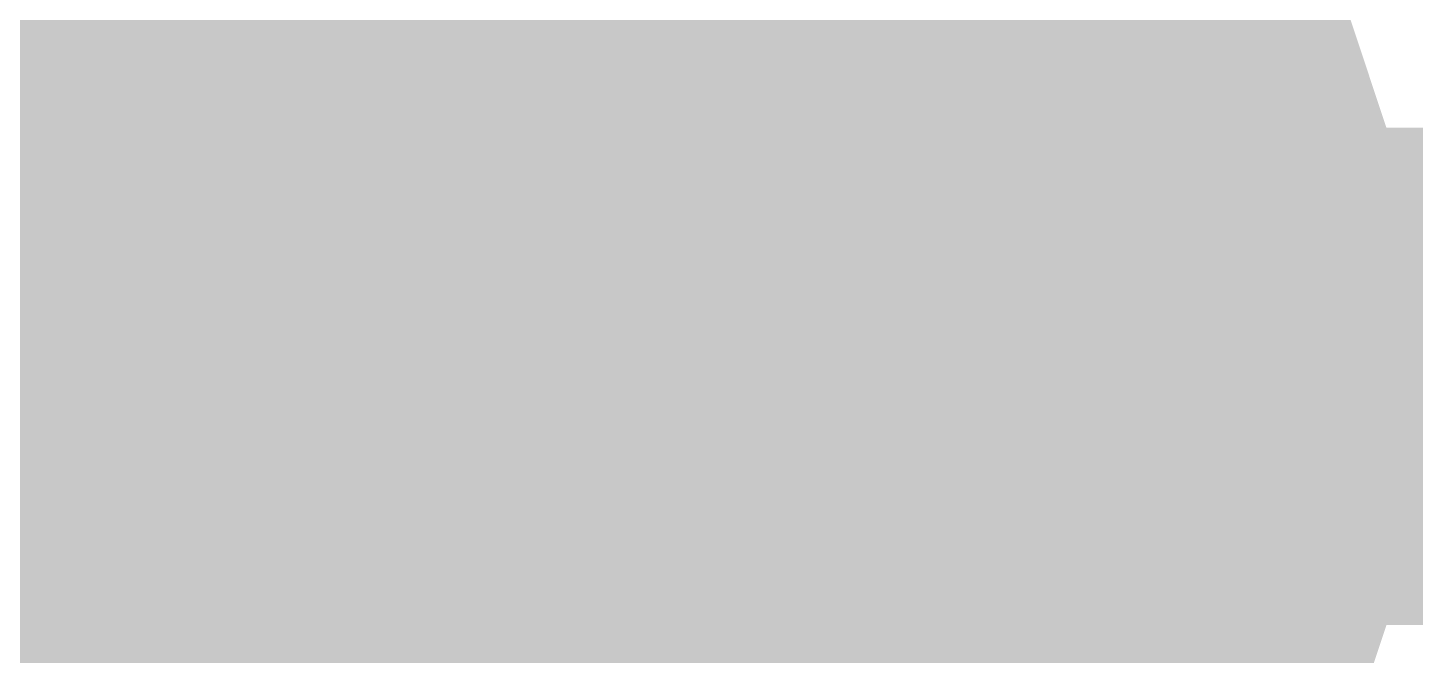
# Model space of a CAD drawing. Header units: inches. Extents: x 0 to 11.5, y 0 to 7.6.
# Drawn here: x 1.84347 to 1.8764, y 5.1433 to 5.15818 of the extents above; entities that cross this region are included whole.
import ezdxf

# ---------------------------------------------------------------- set-up
doc = ezdxf.new("R2010")
doc.units = ezdxf.units.IN
doc.header["$MEASUREMENT"] = 0
doc.layers.add('Sheet', color=255, linetype='Continuous')

msp = doc.modelspace()

# ---------------------------------------------------------------- linework, layer by layer
at = {"layer": 'Sheet'}
for points in [[(1.850293, 5.549826, 0.0118, 0.0118, 0), (1.850293, 5.149913, 0.0118, 0.0118, 0)], [(2.350408, 5.249808, 0.0118, 0.0118, 0), (2.350408, 5.149913, 0.0118, 0.0118, 0), (1.850293, 5.149913, 0.0118, 0.0118, 0), (1.700457, 5.149913, 0.0118, 0.0118, 0)], [(1.863855, 5.164467, 0.0118, 0.0118, 0), (1.864516, 5.163806, 0.0118, 0.0118, 0), (1.865178, 5.163144, 0.0118, 0.0118, 0), (1.865839, 5.162483, 0.0118, 0.0118, 0), (1.866501, 5.161821, 0.0118, 0.0118, 0), (1.867162, 5.160829, 0.0118, 0.0118, 0), (1.867493, 5.160167, 0.0118, 0.0118, 0), (1.868155, 5.159506, 0.0118, 0.0118, 0), (1.868485, 5.158513, 0.0118, 0.0118, 0), (1.868816, 5.157521, 0.0118, 0.0118, 0), (1.869147, 5.156859, 0.0118, 0.0118, 0), (1.869478, 5.155867, 0.0118, 0.0118, 0), (1.869808, 5.154875, 0.0118, 0.0118, 0), (1.870139, 5.153882, 0.0118, 0.0118, 0), (1.870139, 5.15289, 0.0118, 0.0118, 0), (1.87047, 5.151898, 0.0118, 0.0118, 0), (1.87047, 5.150905, 0.0118, 0.0118, 0), (1.87047, 5.149913, 0.0118, 0.0118, 0)], [(1.863855, 5.164467, 0.0118, 0.0118, 0), (1.864516, 5.163806, 0.0118, 0.0118, 0), (1.865178, 5.163144, 0.0118, 0.0118, 0), (1.865839, 5.162483, 0.0118, 0.0118, 0), (1.866501, 5.161821, 0.0118, 0.0118, 0), (1.867162, 5.160829, 0.0118, 0.0118, 0), (1.867493, 5.160167, 0.0118, 0.0118, 0), (1.868155, 5.159506, 0.0118, 0.0118, 0), (1.868485, 5.158513, 0.0118, 0.0118, 0), (1.868816, 5.157521, 0.0118, 0.0118, 0), (1.869147, 5.156859, 0.0118, 0.0118, 0), (1.869478, 5.155867, 0.0118, 0.0118, 0), (1.869808, 5.154875, 0.0118, 0.0118, 0), (1.870139, 5.153882, 0.0118, 0.0118, 0), (1.870139, 5.15289, 0.0118, 0.0118, 0), (1.87047, 5.151898, 0.0118, 0.0118, 0), (1.87047, 5.150905, 0.0118, 0.0118, 0), (1.87047, 5.149913, 0.0118, 0.0118, 0)], [(1.863855, 5.164467, 0.0118, 0.0118, 0), (1.864516, 5.163806, 0.0118, 0.0118, 0), (1.865178, 5.163144, 0.0118, 0.0118, 0), (1.865839, 5.162483, 0.0118, 0.0118, 0), (1.866501, 5.161821, 0.0118, 0.0118, 0), (1.867162, 5.160829, 0.0118, 0.0118, 0), (1.867493, 5.160167, 0.0118, 0.0118, 0), (1.868155, 5.159506, 0.0118, 0.0118, 0), (1.868485, 5.158513, 0.0118, 0.0118, 0), (1.868816, 5.157521, 0.0118, 0.0118, 0), (1.869147, 5.156859, 0.0118, 0.0118, 0), (1.869478, 5.155867, 0.0118, 0.0118, 0), (1.869808, 5.154875, 0.0118, 0.0118, 0), (1.870139, 5.153882, 0.0118, 0.0118, 0), (1.870139, 5.15289, 0.0118, 0.0118, 0), (1.87047, 5.151898, 0.0118, 0.0118, 0), (1.87047, 5.150905, 0.0118, 0.0118, 0), (1.87047, 5.149913, 0.0118, 0.0118, 0)], [(1.863855, 5.164467, 0.0118, 0.0118, 0), (1.864516, 5.163806, 0.0118, 0.0118, 0), (1.865178, 5.163144, 0.0118, 0.0118, 0), (1.865839, 5.162483, 0.0118, 0.0118, 0), (1.866501, 5.161821, 0.0118, 0.0118, 0), (1.867162, 5.160829, 0.0118, 0.0118, 0), (1.867493, 5.160167, 0.0118, 0.0118, 0), (1.868155, 5.159506, 0.0118, 0.0118, 0), (1.868485, 5.158513, 0.0118, 0.0118, 0), (1.868816, 5.157521, 0.0118, 0.0118, 0), (1.869147, 5.156859, 0.0118, 0.0118, 0), (1.869478, 5.155867, 0.0118, 0.0118, 0), (1.869808, 5.154875, 0.0118, 0.0118, 0), (1.870139, 5.153882, 0.0118, 0.0118, 0), (1.870139, 5.15289, 0.0118, 0.0118, 0), (1.87047, 5.151898, 0.0118, 0.0118, 0), (1.87047, 5.150905, 0.0118, 0.0118, 0), (1.87047, 5.149913, 0.0118, 0.0118, 0)], [(1.863855, 5.164467, 0.0118, 0.0118, 0), (1.864516, 5.163806, 0.0118, 0.0118, 0), (1.865178, 5.163144, 0.0118, 0.0118, 0), (1.865839, 5.162483, 0.0118, 0.0118, 0), (1.866501, 5.161821, 0.0118, 0.0118, 0), (1.867162, 5.160829, 0.0118, 0.0118, 0), (1.867493, 5.160167, 0.0118, 0.0118, 0), (1.868155, 5.159506, 0.0118, 0.0118, 0), (1.868485, 5.158513, 0.0118, 0.0118, 0), (1.868816, 5.157521, 0.0118, 0.0118, 0), (1.869147, 5.156859, 0.0118, 0.0118, 0), (1.869478, 5.155867, 0.0118, 0.0118, 0), (1.869808, 5.154875, 0.0118, 0.0118, 0), (1.870139, 5.153882, 0.0118, 0.0118, 0), (1.870139, 5.15289, 0.0118, 0.0118, 0), (1.87047, 5.151898, 0.0118, 0.0118, 0), (1.87047, 5.150905, 0.0118, 0.0118, 0), (1.87047, 5.149913, 0.0118, 0.0118, 0)], [(1.863855, 5.164467, 0.0118, 0.0118, 0), (1.864516, 5.163806, 0.0118, 0.0118, 0), (1.865178, 5.163144, 0.0118, 0.0118, 0), (1.865839, 5.162483, 0.0118, 0.0118, 0), (1.866501, 5.161821, 0.0118, 0.0118, 0), (1.867162, 5.160829, 0.0118, 0.0118, 0), (1.867493, 5.160167, 0.0118, 0.0118, 0), (1.868155, 5.159506, 0.0118, 0.0118, 0), (1.868485, 5.158513, 0.0118, 0.0118, 0), (1.868816, 5.157521, 0.0118, 0.0118, 0), (1.869147, 5.156859, 0.0118, 0.0118, 0), (1.869478, 5.155867, 0.0118, 0.0118, 0), (1.869808, 5.154875, 0.0118, 0.0118, 0), (1.870139, 5.153882, 0.0118, 0.0118, 0), (1.870139, 5.15289, 0.0118, 0.0118, 0), (1.87047, 5.151898, 0.0118, 0.0118, 0), (1.87047, 5.150905, 0.0118, 0.0118, 0), (1.87047, 5.149913, 0.0118, 0.0118, 0)], [(1.867493, 5.160167, 0.0039, 0.0039, 0), (1.868155, 5.159506, 0.0039, 0.0039, 0), (1.868485, 5.158513, 0.0039, 0.0039, 0), (1.868816, 5.157521, 0.0039, 0.0039, 0), (1.869147, 5.156859, 0.0039, 0.0039, 0), (1.869478, 5.155867, 0.0039, 0.0039, 0), (1.869808, 5.154875, 0.0039, 0.0039, 0), (1.870139, 5.153882, 0.0039, 0.0039, 0), (1.870139, 5.15289, 0.0039, 0.0039, 0), (1.87047, 5.151898, 0.0039, 0.0039, 0), (1.87047, 5.150905, 0.0039, 0.0039, 0), (1.87047, 5.149913, 0.0039, 0.0039, 0)], [(1.867493, 5.160167, 0.0039, 0.0039, 0), (1.868155, 5.159506, 0.0039, 0.0039, 0), (1.868485, 5.158513, 0.0039, 0.0039, 0), (1.868816, 5.157521, 0.0039, 0.0039, 0), (1.869147, 5.156859, 0.0039, 0.0039, 0), (1.869478, 5.155867, 0.0039, 0.0039, 0), (1.869808, 5.154875, 0.0039, 0.0039, 0), (1.870139, 5.153882, 0.0039, 0.0039, 0), (1.870139, 5.15289, 0.0039, 0.0039, 0), (1.87047, 5.151898, 0.0039, 0.0039, 0), (1.87047, 5.150905, 0.0039, 0.0039, 0), (1.87047, 5.149913, 0.0039, 0.0039, 0)], [(1.867493, 5.160167, 0.0039, 0.0039, 0), (1.868155, 5.159506, 0.0039, 0.0039, 0), (1.868485, 5.158513, 0.0039, 0.0039, 0), (1.868816, 5.157521, 0.0039, 0.0039, 0), (1.869147, 5.156859, 0.0039, 0.0039, 0), (1.869478, 5.155867, 0.0039, 0.0039, 0), (1.869808, 5.154875, 0.0039, 0.0039, 0), (1.870139, 5.153882, 0.0039, 0.0039, 0), (1.870139, 5.15289, 0.0039, 0.0039, 0), (1.87047, 5.151898, 0.0039, 0.0039, 0), (1.87047, 5.150905, 0.0039, 0.0039, 0), (1.87047, 5.149913, 0.0039, 0.0039, 0)], [(1.867493, 5.160167, 0.0039, 0.0039, 0), (1.868155, 5.159506, 0.0039, 0.0039, 0), (1.868485, 5.158513, 0.0039, 0.0039, 0), (1.868816, 5.157521, 0.0039, 0.0039, 0), (1.869147, 5.156859, 0.0039, 0.0039, 0), (1.869478, 5.155867, 0.0039, 0.0039, 0), (1.869808, 5.154875, 0.0039, 0.0039, 0), (1.870139, 5.153882, 0.0039, 0.0039, 0), (1.870139, 5.15289, 0.0039, 0.0039, 0), (1.87047, 5.151898, 0.0039, 0.0039, 0), (1.87047, 5.150905, 0.0039, 0.0039, 0), (1.87047, 5.149913, 0.0039, 0.0039, 0)], [(1.867493, 5.160167, 0.0039, 0.0039, 0), (1.868155, 5.159506, 0.0039, 0.0039, 0), (1.868485, 5.158513, 0.0039, 0.0039, 0), (1.868816, 5.157521, 0.0039, 0.0039, 0), (1.869147, 5.156859, 0.0039, 0.0039, 0), (1.869478, 5.155867, 0.0039, 0.0039, 0), (1.869808, 5.154875, 0.0039, 0.0039, 0), (1.870139, 5.153882, 0.0039, 0.0039, 0), (1.870139, 5.15289, 0.0039, 0.0039, 0), (1.87047, 5.151898, 0.0039, 0.0039, 0), (1.87047, 5.150905, 0.0039, 0.0039, 0), (1.87047, 5.149913, 0.0039, 0.0039, 0)], [(1.867493, 5.160167, 0.0039, 0.0039, 0), (1.868155, 5.159506, 0.0039, 0.0039, 0), (1.868485, 5.158513, 0.0039, 0.0039, 0), (1.868816, 5.157521, 0.0039, 0.0039, 0), (1.869147, 5.156859, 0.0039, 0.0039, 0), (1.869478, 5.155867, 0.0039, 0.0039, 0), (1.869808, 5.154875, 0.0039, 0.0039, 0), (1.870139, 5.153882, 0.0039, 0.0039, 0), (1.870139, 5.15289, 0.0039, 0.0039, 0), (1.87047, 5.151898, 0.0039, 0.0039, 0), (1.87047, 5.150905, 0.0039, 0.0039, 0), (1.87047, 5.149913, 0.0039, 0.0039, 0)], [(2.200242, 4.999739, 0.0118, 0.0118, 0), (1.850293, 4.999739, 0.0118, 0.0118, 0), (1.850293, 5.149913, 0.0118, 0.0118, 0)], [(1.87047, 5.149913, 0.0118, 0.0118, 0), (1.87047, 5.148921, 0.0118, 0.0118, 0), (1.87047, 5.147928, 0.0118, 0.0118, 0), (1.870139, 5.146936, 0.0118, 0.0118, 0), (1.870139, 5.145944, 0.0118, 0.0118, 0), (1.869808, 5.144951, 0.0118, 0.0118, 0), (1.869478, 5.143959, 0.0118, 0.0118, 0), (1.869147, 5.142967, 0.0118, 0.0118, 0), (1.868816, 5.141974, 0.0118, 0.0118, 0), (1.868485, 5.140982, 0.0118, 0.0118, 0), (1.868155, 5.14032, 0.0118, 0.0118, 0), (1.867493, 5.139328, 0.0118, 0.0118, 0), (1.867162, 5.138666, 0.0118, 0.0118, 0), (1.866501, 5.137674, 0.0118, 0.0118, 0), (1.865839, 5.137013, 0.0118, 0.0118, 0)], [(1.87047, 5.149913, 0.0118, 0.0118, 0), (1.87047, 5.148921, 0.0118, 0.0118, 0), (1.87047, 5.147928, 0.0118, 0.0118, 0), (1.870139, 5.146936, 0.0118, 0.0118, 0), (1.870139, 5.145944, 0.0118, 0.0118, 0), (1.869808, 5.144951, 0.0118, 0.0118, 0), (1.869478, 5.143959, 0.0118, 0.0118, 0), (1.869147, 5.142967, 0.0118, 0.0118, 0), (1.868816, 5.141974, 0.0118, 0.0118, 0), (1.868485, 5.140982, 0.0118, 0.0118, 0), (1.868155, 5.14032, 0.0118, 0.0118, 0), (1.867493, 5.139328, 0.0118, 0.0118, 0), (1.867162, 5.138666, 0.0118, 0.0118, 0), (1.866501, 5.137674, 0.0118, 0.0118, 0), (1.865839, 5.137013, 0.0118, 0.0118, 0)], [(1.87047, 5.149913, 0.0118, 0.0118, 0), (1.87047, 5.148921, 0.0118, 0.0118, 0), (1.87047, 5.147928, 0.0118, 0.0118, 0), (1.870139, 5.146936, 0.0118, 0.0118, 0), (1.870139, 5.145944, 0.0118, 0.0118, 0), (1.869808, 5.144951, 0.0118, 0.0118, 0), (1.869478, 5.143959, 0.0118, 0.0118, 0), (1.869147, 5.142967, 0.0118, 0.0118, 0), (1.868816, 5.141974, 0.0118, 0.0118, 0), (1.868485, 5.140982, 0.0118, 0.0118, 0), (1.868155, 5.14032, 0.0118, 0.0118, 0), (1.867493, 5.139328, 0.0118, 0.0118, 0), (1.867162, 5.138666, 0.0118, 0.0118, 0), (1.866501, 5.137674, 0.0118, 0.0118, 0), (1.865839, 5.137013, 0.0118, 0.0118, 0)], [(1.87047, 5.149913, 0.0118, 0.0118, 0), (1.87047, 5.148921, 0.0118, 0.0118, 0), (1.87047, 5.147928, 0.0118, 0.0118, 0), (1.870139, 5.146936, 0.0118, 0.0118, 0), (1.870139, 5.145944, 0.0118, 0.0118, 0), (1.869808, 5.144951, 0.0118, 0.0118, 0), (1.869478, 5.143959, 0.0118, 0.0118, 0), (1.869147, 5.142967, 0.0118, 0.0118, 0), (1.868816, 5.141974, 0.0118, 0.0118, 0), (1.868485, 5.140982, 0.0118, 0.0118, 0), (1.868155, 5.14032, 0.0118, 0.0118, 0), (1.867493, 5.139328, 0.0118, 0.0118, 0), (1.867162, 5.138666, 0.0118, 0.0118, 0), (1.866501, 5.137674, 0.0118, 0.0118, 0), (1.865839, 5.137013, 0.0118, 0.0118, 0)], [(1.87047, 5.149913, 0.0118, 0.0118, 0), (1.87047, 5.148921, 0.0118, 0.0118, 0), (1.87047, 5.147928, 0.0118, 0.0118, 0), (1.870139, 5.146936, 0.0118, 0.0118, 0), (1.870139, 5.145944, 0.0118, 0.0118, 0), (1.869808, 5.144951, 0.0118, 0.0118, 0), (1.869478, 5.143959, 0.0118, 0.0118, 0), (1.869147, 5.142967, 0.0118, 0.0118, 0), (1.868816, 5.141974, 0.0118, 0.0118, 0), (1.868485, 5.140982, 0.0118, 0.0118, 0), (1.868155, 5.14032, 0.0118, 0.0118, 0), (1.867493, 5.139328, 0.0118, 0.0118, 0), (1.867162, 5.138666, 0.0118, 0.0118, 0), (1.866501, 5.137674, 0.0118, 0.0118, 0), (1.865839, 5.137013, 0.0118, 0.0118, 0)], [(1.87047, 5.149913, 0.0118, 0.0118, 0), (1.87047, 5.148921, 0.0118, 0.0118, 0), (1.87047, 5.147928, 0.0118, 0.0118, 0), (1.870139, 5.146936, 0.0118, 0.0118, 0), (1.870139, 5.145944, 0.0118, 0.0118, 0), (1.869808, 5.144951, 0.0118, 0.0118, 0), (1.869478, 5.143959, 0.0118, 0.0118, 0), (1.869147, 5.142967, 0.0118, 0.0118, 0), (1.868816, 5.141974, 0.0118, 0.0118, 0), (1.868485, 5.140982, 0.0118, 0.0118, 0), (1.868155, 5.14032, 0.0118, 0.0118, 0), (1.867493, 5.139328, 0.0118, 0.0118, 0), (1.867162, 5.138666, 0.0118, 0.0118, 0), (1.866501, 5.137674, 0.0118, 0.0118, 0), (1.865839, 5.137013, 0.0118, 0.0118, 0)], [(1.87047, 5.149913, 0.0118, 0.0118, 0), (1.87047, 5.149913, 0.0118, 0.0118, 0), (1.87047, 5.149913, 0.0118, 0.0118, 0), (1.87047, 5.149913, 0.0118, 0.0118, 0), (1.87047, 5.149913, 0.0118, 0.0118, 0), (1.87047, 5.149913, 0.0118, 0.0118, 0), (1.87047, 5.149913, 0.0118, 0.0118, 0), (1.87047, 5.149913, 0.0118, 0.0118, 0), (1.87047, 5.149913, 0.0118, 0.0118, 0), (1.87047, 5.149913, 0.0118, 0.0118, 0), (1.87047, 5.149913, 0.0118, 0.0118, 0), (1.87047, 5.149913, 0.0118, 0.0118, 0), (1.87047, 5.149913, 0.0118, 0.0118, 0), (1.87047, 5.149913, 0.0118, 0.0118, 0), (1.87047, 5.149913, 0.0118, 0.0118, 0), (1.87047, 5.149913, 0.0118, 0.0118, 0), (1.87047, 5.149913, 0.0118, 0.0118, 0), (1.87047, 5.149913, 0.0118, 0.0118, 0), (1.87047, 5.149913, 0.0118, 0.0118, 0), (1.87047, 5.149913, 0.0118, 0.0118, 0), (1.87047, 5.149913, 0.0118, 0.0118, 0), (1.87047, 5.149913, 0.0118, 0.0118, 0), (1.87047, 5.149913, 0.0118, 0.0118, 0), (1.87047, 5.149913, 0.0118, 0.0118, 0), (1.87047, 5.149913, 0.0118, 0.0118, 0), (1.87047, 5.149913, 0.0118, 0.0118, 0), (1.87047, 5.149913, 0.0118, 0.0118, 0), (1.87047, 5.149913, 0.0118, 0.0118, 0), (1.87047, 5.149913, 0.0118, 0.0118, 0), (1.87047, 5.149913, 0.0118, 0.0118, 0), (1.87047, 5.149913, 0.0118, 0.0118, 0), (1.87047, 5.149913, 0.0118, 0.0118, 0), (1.87047, 5.149913, 0.0118, 0.0118, 0)], [(1.87047, 5.149913, 0.0118, 0.0118, 0), (1.87047, 5.149913, 0.0118, 0.0118, 0)], [(1.87047, 5.149913, 0.0118, 0.0118, 0), (1.87047, 5.149913, 0.0118, 0.0118, 0), (1.87047, 5.149913, 0.0118, 0.0118, 0), (1.87047, 5.149913, 0.0118, 0.0118, 0), (1.87047, 5.149913, 0.0118, 0.0118, 0), (1.87047, 5.149913, 0.0118, 0.0118, 0), (1.87047, 5.149913, 0.0118, 0.0118, 0), (1.87047, 5.149913, 0.0118, 0.0118, 0), (1.87047, 5.149913, 0.0118, 0.0118, 0), (1.87047, 5.149913, 0.0118, 0.0118, 0), (1.87047, 5.149913, 0.0118, 0.0118, 0), (1.87047, 5.149913, 0.0118, 0.0118, 0), (1.87047, 5.149913, 0.0118, 0.0118, 0), (1.87047, 5.149913, 0.0118, 0.0118, 0), (1.87047, 5.149913, 0.0118, 0.0118, 0), (1.87047, 5.149913, 0.0118, 0.0118, 0), (1.87047, 5.149913, 0.0118, 0.0118, 0), (1.87047, 5.149913, 0.0118, 0.0118, 0), (1.87047, 5.149913, 0.0118, 0.0118, 0), (1.87047, 5.149913, 0.0118, 0.0118, 0), (1.87047, 5.149913, 0.0118, 0.0118, 0), (1.87047, 5.149913, 0.0118, 0.0118, 0), (1.87047, 5.149913, 0.0118, 0.0118, 0), (1.87047, 5.149913, 0.0118, 0.0118, 0), (1.87047, 5.149913, 0.0118, 0.0118, 0), (1.87047, 5.149913, 0.0118, 0.0118, 0), (1.87047, 5.149913, 0.0118, 0.0118, 0), (1.87047, 5.149913, 0.0118, 0.0118, 0), (1.87047, 5.149913, 0.0118, 0.0118, 0), (1.87047, 5.149913, 0.0118, 0.0118, 0), (1.87047, 5.149913, 0.0118, 0.0118, 0), (1.87047, 5.149913, 0.0118, 0.0118, 0), (1.87047, 5.149913, 0.0118, 0.0118, 0)], [(1.87047, 5.149913, 0.0118, 0.0118, 0), (1.87047, 5.149913, 0.0118, 0.0118, 0)], [(1.87047, 5.149913, 0.0118, 0.0118, 0), (1.87047, 5.149913, 0.0118, 0.0118, 0), (1.87047, 5.149913, 0.0118, 0.0118, 0), (1.87047, 5.149913, 0.0118, 0.0118, 0), (1.87047, 5.149913, 0.0118, 0.0118, 0), (1.87047, 5.149913, 0.0118, 0.0118, 0), (1.87047, 5.149913, 0.0118, 0.0118, 0), (1.87047, 5.149913, 0.0118, 0.0118, 0), (1.87047, 5.149913, 0.0118, 0.0118, 0), (1.87047, 5.149913, 0.0118, 0.0118, 0), (1.87047, 5.149913, 0.0118, 0.0118, 0), (1.87047, 5.149913, 0.0118, 0.0118, 0), (1.87047, 5.149913, 0.0118, 0.0118, 0), (1.87047, 5.149913, 0.0118, 0.0118, 0), (1.87047, 5.149913, 0.0118, 0.0118, 0), (1.87047, 5.149913, 0.0118, 0.0118, 0), (1.87047, 5.149913, 0.0118, 0.0118, 0), (1.87047, 5.149913, 0.0118, 0.0118, 0), (1.87047, 5.149913, 0.0118, 0.0118, 0), (1.87047, 5.149913, 0.0118, 0.0118, 0), (1.87047, 5.149913, 0.0118, 0.0118, 0), (1.87047, 5.149913, 0.0118, 0.0118, 0), (1.87047, 5.149913, 0.0118, 0.0118, 0), (1.87047, 5.149913, 0.0118, 0.0118, 0), (1.87047, 5.149913, 0.0118, 0.0118, 0), (1.87047, 5.149913, 0.0118, 0.0118, 0), (1.87047, 5.149913, 0.0118, 0.0118, 0), (1.87047, 5.149913, 0.0118, 0.0118, 0), (1.87047, 5.149913, 0.0118, 0.0118, 0), (1.87047, 5.149913, 0.0118, 0.0118, 0), (1.87047, 5.149913, 0.0118, 0.0118, 0), (1.87047, 5.149913, 0.0118, 0.0118, 0), (1.87047, 5.149913, 0.0118, 0.0118, 0)], [(1.87047, 5.149913, 0.0118, 0.0118, 0), (1.87047, 5.149913, 0.0118, 0.0118, 0)], [(1.87047, 5.149913, 0.0118, 0.0118, 0), (1.87047, 5.149913, 0.0118, 0.0118, 0), (1.87047, 5.149913, 0.0118, 0.0118, 0), (1.87047, 5.149913, 0.0118, 0.0118, 0), (1.87047, 5.149913, 0.0118, 0.0118, 0), (1.87047, 5.149913, 0.0118, 0.0118, 0), (1.87047, 5.149913, 0.0118, 0.0118, 0), (1.87047, 5.149913, 0.0118, 0.0118, 0), (1.87047, 5.149913, 0.0118, 0.0118, 0), (1.87047, 5.149913, 0.0118, 0.0118, 0), (1.87047, 5.149913, 0.0118, 0.0118, 0), (1.87047, 5.149913, 0.0118, 0.0118, 0), (1.87047, 5.149913, 0.0118, 0.0118, 0), (1.87047, 5.149913, 0.0118, 0.0118, 0), (1.87047, 5.149913, 0.0118, 0.0118, 0), (1.87047, 5.149913, 0.0118, 0.0118, 0), (1.87047, 5.149913, 0.0118, 0.0118, 0), (1.87047, 5.149913, 0.0118, 0.0118, 0), (1.87047, 5.149913, 0.0118, 0.0118, 0), (1.87047, 5.149913, 0.0118, 0.0118, 0), (1.87047, 5.149913, 0.0118, 0.0118, 0), (1.87047, 5.149913, 0.0118, 0.0118, 0), (1.87047, 5.149913, 0.0118, 0.0118, 0), (1.87047, 5.149913, 0.0118, 0.0118, 0), (1.87047, 5.149913, 0.0118, 0.0118, 0), (1.87047, 5.149913, 0.0118, 0.0118, 0), (1.87047, 5.149913, 0.0118, 0.0118, 0), (1.87047, 5.149913, 0.0118, 0.0118, 0), (1.87047, 5.149913, 0.0118, 0.0118, 0), (1.87047, 5.149913, 0.0118, 0.0118, 0), (1.87047, 5.149913, 0.0118, 0.0118, 0), (1.87047, 5.149913, 0.0118, 0.0118, 0), (1.87047, 5.149913, 0.0118, 0.0118, 0)], [(1.87047, 5.149913, 0.0118, 0.0118, 0), (1.87047, 5.149913, 0.0118, 0.0118, 0)], [(1.87047, 5.149913, 0.0118, 0.0118, 0), (1.87047, 5.149913, 0.0118, 0.0118, 0), (1.87047, 5.149913, 0.0118, 0.0118, 0), (1.87047, 5.149913, 0.0118, 0.0118, 0), (1.87047, 5.149913, 0.0118, 0.0118, 0), (1.87047, 5.149913, 0.0118, 0.0118, 0), (1.87047, 5.149913, 0.0118, 0.0118, 0), (1.87047, 5.149913, 0.0118, 0.0118, 0), (1.87047, 5.149913, 0.0118, 0.0118, 0), (1.87047, 5.149913, 0.0118, 0.0118, 0), (1.87047, 5.149913, 0.0118, 0.0118, 0), (1.87047, 5.149913, 0.0118, 0.0118, 0), (1.87047, 5.149913, 0.0118, 0.0118, 0), (1.87047, 5.149913, 0.0118, 0.0118, 0), (1.87047, 5.149913, 0.0118, 0.0118, 0), (1.87047, 5.149913, 0.0118, 0.0118, 0), (1.87047, 5.149913, 0.0118, 0.0118, 0), (1.87047, 5.149913, 0.0118, 0.0118, 0), (1.87047, 5.149913, 0.0118, 0.0118, 0), (1.87047, 5.149913, 0.0118, 0.0118, 0), (1.87047, 5.149913, 0.0118, 0.0118, 0), (1.87047, 5.149913, 0.0118, 0.0118, 0), (1.87047, 5.149913, 0.0118, 0.0118, 0), (1.87047, 5.149913, 0.0118, 0.0118, 0), (1.87047, 5.149913, 0.0118, 0.0118, 0), (1.87047, 5.149913, 0.0118, 0.0118, 0), (1.87047, 5.149913, 0.0118, 0.0118, 0), (1.87047, 5.149913, 0.0118, 0.0118, 0), (1.87047, 5.149913, 0.0118, 0.0118, 0), (1.87047, 5.149913, 0.0118, 0.0118, 0), (1.87047, 5.149913, 0.0118, 0.0118, 0), (1.87047, 5.149913, 0.0118, 0.0118, 0), (1.87047, 5.149913, 0.0118, 0.0118, 0)], [(1.87047, 5.149913, 0.0118, 0.0118, 0), (1.87047, 5.149913, 0.0118, 0.0118, 0)], [(1.87047, 5.149913, 0.0118, 0.0118, 0), (1.87047, 5.149913, 0.0118, 0.0118, 0), (1.87047, 5.149913, 0.0118, 0.0118, 0), (1.87047, 5.149913, 0.0118, 0.0118, 0), (1.87047, 5.149913, 0.0118, 0.0118, 0), (1.87047, 5.149913, 0.0118, 0.0118, 0), (1.87047, 5.149913, 0.0118, 0.0118, 0), (1.87047, 5.149913, 0.0118, 0.0118, 0), (1.87047, 5.149913, 0.0118, 0.0118, 0), (1.87047, 5.149913, 0.0118, 0.0118, 0), (1.87047, 5.149913, 0.0118, 0.0118, 0), (1.87047, 5.149913, 0.0118, 0.0118, 0), (1.87047, 5.149913, 0.0118, 0.0118, 0), (1.87047, 5.149913, 0.0118, 0.0118, 0), (1.87047, 5.149913, 0.0118, 0.0118, 0), (1.87047, 5.149913, 0.0118, 0.0118, 0), (1.87047, 5.149913, 0.0118, 0.0118, 0), (1.87047, 5.149913, 0.0118, 0.0118, 0), (1.87047, 5.149913, 0.0118, 0.0118, 0), (1.87047, 5.149913, 0.0118, 0.0118, 0), (1.87047, 5.149913, 0.0118, 0.0118, 0), (1.87047, 5.149913, 0.0118, 0.0118, 0), (1.87047, 5.149913, 0.0118, 0.0118, 0), (1.87047, 5.149913, 0.0118, 0.0118, 0), (1.87047, 5.149913, 0.0118, 0.0118, 0), (1.87047, 5.149913, 0.0118, 0.0118, 0), (1.87047, 5.149913, 0.0118, 0.0118, 0), (1.87047, 5.149913, 0.0118, 0.0118, 0), (1.87047, 5.149913, 0.0118, 0.0118, 0), (1.87047, 5.149913, 0.0118, 0.0118, 0), (1.87047, 5.149913, 0.0118, 0.0118, 0), (1.87047, 5.149913, 0.0118, 0.0118, 0), (1.87047, 5.149913, 0.0118, 0.0118, 0)], [(1.87047, 5.149913, 0.0118, 0.0118, 0), (1.87047, 5.149913, 0.0118, 0.0118, 0)], [(1.87047, 5.149913, 0.0039, 0.0039, 0), (1.87047, 5.148921, 0.0039, 0.0039, 0), (1.87047, 5.147928, 0.0039, 0.0039, 0), (1.870139, 5.146936, 0.0039, 0.0039, 0), (1.870139, 5.145944, 0.0039, 0.0039, 0), (1.869808, 5.144951, 0.0039, 0.0039, 0), (1.869478, 5.143959, 0.0039, 0.0039, 0), (1.869147, 5.142967, 0.0039, 0.0039, 0), (1.868816, 5.141974, 0.0039, 0.0039, 0), (1.868485, 5.140982, 0.0039, 0.0039, 0)], [(1.87047, 5.149913, 0.0039, 0.0039, 0), (1.87047, 5.148921, 0.0039, 0.0039, 0), (1.87047, 5.147928, 0.0039, 0.0039, 0), (1.870139, 5.146936, 0.0039, 0.0039, 0), (1.870139, 5.145944, 0.0039, 0.0039, 0), (1.869808, 5.144951, 0.0039, 0.0039, 0), (1.869478, 5.143959, 0.0039, 0.0039, 0), (1.869147, 5.142967, 0.0039, 0.0039, 0), (1.868816, 5.141974, 0.0039, 0.0039, 0), (1.868485, 5.140982, 0.0039, 0.0039, 0)], [(1.87047, 5.149913, 0.0039, 0.0039, 0), (1.87047, 5.148921, 0.0039, 0.0039, 0), (1.87047, 5.147928, 0.0039, 0.0039, 0), (1.870139, 5.146936, 0.0039, 0.0039, 0), (1.870139, 5.145944, 0.0039, 0.0039, 0), (1.869808, 5.144951, 0.0039, 0.0039, 0), (1.869478, 5.143959, 0.0039, 0.0039, 0), (1.869147, 5.142967, 0.0039, 0.0039, 0), (1.868816, 5.141974, 0.0039, 0.0039, 0), (1.868485, 5.140982, 0.0039, 0.0039, 0)], [(1.87047, 5.149913, 0.0039, 0.0039, 0), (1.87047, 5.148921, 0.0039, 0.0039, 0), (1.87047, 5.147928, 0.0039, 0.0039, 0), (1.870139, 5.146936, 0.0039, 0.0039, 0), (1.870139, 5.145944, 0.0039, 0.0039, 0), (1.869808, 5.144951, 0.0039, 0.0039, 0), (1.869478, 5.143959, 0.0039, 0.0039, 0), (1.869147, 5.142967, 0.0039, 0.0039, 0), (1.868816, 5.141974, 0.0039, 0.0039, 0), (1.868485, 5.140982, 0.0039, 0.0039, 0)], [(1.87047, 5.149913, 0.0039, 0.0039, 0), (1.87047, 5.148921, 0.0039, 0.0039, 0), (1.87047, 5.147928, 0.0039, 0.0039, 0), (1.870139, 5.146936, 0.0039, 0.0039, 0), (1.870139, 5.145944, 0.0039, 0.0039, 0), (1.869808, 5.144951, 0.0039, 0.0039, 0), (1.869478, 5.143959, 0.0039, 0.0039, 0), (1.869147, 5.142967, 0.0039, 0.0039, 0), (1.868816, 5.141974, 0.0039, 0.0039, 0), (1.868485, 5.140982, 0.0039, 0.0039, 0)], [(1.87047, 5.149913, 0.0039, 0.0039, 0), (1.87047, 5.148921, 0.0039, 0.0039, 0), (1.87047, 5.147928, 0.0039, 0.0039, 0), (1.870139, 5.146936, 0.0039, 0.0039, 0), (1.870139, 5.145944, 0.0039, 0.0039, 0), (1.869808, 5.144951, 0.0039, 0.0039, 0), (1.869478, 5.143959, 0.0039, 0.0039, 0), (1.869147, 5.142967, 0.0039, 0.0039, 0), (1.868816, 5.141974, 0.0039, 0.0039, 0), (1.868485, 5.140982, 0.0039, 0.0039, 0)], [(1.87047, 5.149913, 0.0039, 0.0039, 0), (1.87047, 5.149913, 0.0039, 0.0039, 0), (1.87047, 5.149913, 0.0039, 0.0039, 0), (1.87047, 5.149913, 0.0039, 0.0039, 0), (1.87047, 5.149913, 0.0039, 0.0039, 0), (1.87047, 5.149913, 0.0039, 0.0039, 0), (1.87047, 5.149913, 0.0039, 0.0039, 0), (1.87047, 5.149913, 0.0039, 0.0039, 0), (1.87047, 5.149913, 0.0039, 0.0039, 0), (1.87047, 5.149913, 0.0039, 0.0039, 0), (1.87047, 5.149913, 0.0039, 0.0039, 0), (1.87047, 5.149913, 0.0039, 0.0039, 0), (1.87047, 5.149913, 0.0039, 0.0039, 0), (1.87047, 5.149913, 0.0039, 0.0039, 0), (1.87047, 5.149913, 0.0039, 0.0039, 0), (1.87047, 5.149913, 0.0039, 0.0039, 0), (1.87047, 5.149913, 0.0039, 0.0039, 0), (1.87047, 5.149913, 0.0039, 0.0039, 0), (1.87047, 5.149913, 0.0039, 0.0039, 0), (1.87047, 5.149913, 0.0039, 0.0039, 0), (1.87047, 5.149913, 0.0039, 0.0039, 0), (1.87047, 5.149913, 0.0039, 0.0039, 0), (1.87047, 5.149913, 0.0039, 0.0039, 0), (1.87047, 5.149913, 0.0039, 0.0039, 0), (1.87047, 5.149913, 0.0039, 0.0039, 0), (1.87047, 5.149913, 0.0039, 0.0039, 0), (1.87047, 5.149913, 0.0039, 0.0039, 0), (1.87047, 5.149913, 0.0039, 0.0039, 0), (1.87047, 5.149913, 0.0039, 0.0039, 0), (1.87047, 5.149913, 0.0039, 0.0039, 0), (1.87047, 5.149913, 0.0039, 0.0039, 0), (1.87047, 5.149913, 0.0039, 0.0039, 0), (1.87047, 5.149913, 0.0039, 0.0039, 0)], [(1.87047, 5.149913, 0.0039, 0.0039, 0), (1.87047, 5.149913, 0.0039, 0.0039, 0)], [(1.87047, 5.149913, 0.0039, 0.0039, 0), (1.87047, 5.149913, 0.0039, 0.0039, 0), (1.87047, 5.149913, 0.0039, 0.0039, 0), (1.87047, 5.149913, 0.0039, 0.0039, 0), (1.87047, 5.149913, 0.0039, 0.0039, 0), (1.87047, 5.149913, 0.0039, 0.0039, 0), (1.87047, 5.149913, 0.0039, 0.0039, 0), (1.87047, 5.149913, 0.0039, 0.0039, 0), (1.87047, 5.149913, 0.0039, 0.0039, 0), (1.87047, 5.149913, 0.0039, 0.0039, 0), (1.87047, 5.149913, 0.0039, 0.0039, 0), (1.87047, 5.149913, 0.0039, 0.0039, 0), (1.87047, 5.149913, 0.0039, 0.0039, 0), (1.87047, 5.149913, 0.0039, 0.0039, 0), (1.87047, 5.149913, 0.0039, 0.0039, 0), (1.87047, 5.149913, 0.0039, 0.0039, 0), (1.87047, 5.149913, 0.0039, 0.0039, 0), (1.87047, 5.149913, 0.0039, 0.0039, 0), (1.87047, 5.149913, 0.0039, 0.0039, 0), (1.87047, 5.149913, 0.0039, 0.0039, 0), (1.87047, 5.149913, 0.0039, 0.0039, 0), (1.87047, 5.149913, 0.0039, 0.0039, 0), (1.87047, 5.149913, 0.0039, 0.0039, 0), (1.87047, 5.149913, 0.0039, 0.0039, 0), (1.87047, 5.149913, 0.0039, 0.0039, 0), (1.87047, 5.149913, 0.0039, 0.0039, 0), (1.87047, 5.149913, 0.0039, 0.0039, 0), (1.87047, 5.149913, 0.0039, 0.0039, 0), (1.87047, 5.149913, 0.0039, 0.0039, 0), (1.87047, 5.149913, 0.0039, 0.0039, 0), (1.87047, 5.149913, 0.0039, 0.0039, 0), (1.87047, 5.149913, 0.0039, 0.0039, 0), (1.87047, 5.149913, 0.0039, 0.0039, 0)], [(1.87047, 5.149913, 0.0039, 0.0039, 0), (1.87047, 5.149913, 0.0039, 0.0039, 0)], [(1.87047, 5.149913, 0.0039, 0.0039, 0), (1.87047, 5.149913, 0.0039, 0.0039, 0), (1.87047, 5.149913, 0.0039, 0.0039, 0), (1.87047, 5.149913, 0.0039, 0.0039, 0), (1.87047, 5.149913, 0.0039, 0.0039, 0), (1.87047, 5.149913, 0.0039, 0.0039, 0), (1.87047, 5.149913, 0.0039, 0.0039, 0), (1.87047, 5.149913, 0.0039, 0.0039, 0), (1.87047, 5.149913, 0.0039, 0.0039, 0), (1.87047, 5.149913, 0.0039, 0.0039, 0), (1.87047, 5.149913, 0.0039, 0.0039, 0), (1.87047, 5.149913, 0.0039, 0.0039, 0), (1.87047, 5.149913, 0.0039, 0.0039, 0), (1.87047, 5.149913, 0.0039, 0.0039, 0), (1.87047, 5.149913, 0.0039, 0.0039, 0), (1.87047, 5.149913, 0.0039, 0.0039, 0), (1.87047, 5.149913, 0.0039, 0.0039, 0), (1.87047, 5.149913, 0.0039, 0.0039, 0), (1.87047, 5.149913, 0.0039, 0.0039, 0), (1.87047, 5.149913, 0.0039, 0.0039, 0), (1.87047, 5.149913, 0.0039, 0.0039, 0), (1.87047, 5.149913, 0.0039, 0.0039, 0), (1.87047, 5.149913, 0.0039, 0.0039, 0), (1.87047, 5.149913, 0.0039, 0.0039, 0), (1.87047, 5.149913, 0.0039, 0.0039, 0), (1.87047, 5.149913, 0.0039, 0.0039, 0), (1.87047, 5.149913, 0.0039, 0.0039, 0), (1.87047, 5.149913, 0.0039, 0.0039, 0), (1.87047, 5.149913, 0.0039, 0.0039, 0), (1.87047, 5.149913, 0.0039, 0.0039, 0), (1.87047, 5.149913, 0.0039, 0.0039, 0), (1.87047, 5.149913, 0.0039, 0.0039, 0), (1.87047, 5.149913, 0.0039, 0.0039, 0)], [(1.87047, 5.149913, 0.0039, 0.0039, 0), (1.87047, 5.149913, 0.0039, 0.0039, 0)], [(1.87047, 5.149913, 0.0039, 0.0039, 0), (1.87047, 5.149913, 0.0039, 0.0039, 0), (1.87047, 5.149913, 0.0039, 0.0039, 0), (1.87047, 5.149913, 0.0039, 0.0039, 0), (1.87047, 5.149913, 0.0039, 0.0039, 0), (1.87047, 5.149913, 0.0039, 0.0039, 0), (1.87047, 5.149913, 0.0039, 0.0039, 0), (1.87047, 5.149913, 0.0039, 0.0039, 0), (1.87047, 5.149913, 0.0039, 0.0039, 0), (1.87047, 5.149913, 0.0039, 0.0039, 0), (1.87047, 5.149913, 0.0039, 0.0039, 0), (1.87047, 5.149913, 0.0039, 0.0039, 0), (1.87047, 5.149913, 0.0039, 0.0039, 0), (1.87047, 5.149913, 0.0039, 0.0039, 0), (1.87047, 5.149913, 0.0039, 0.0039, 0), (1.87047, 5.149913, 0.0039, 0.0039, 0), (1.87047, 5.149913, 0.0039, 0.0039, 0), (1.87047, 5.149913, 0.0039, 0.0039, 0), (1.87047, 5.149913, 0.0039, 0.0039, 0), (1.87047, 5.149913, 0.0039, 0.0039, 0), (1.87047, 5.149913, 0.0039, 0.0039, 0), (1.87047, 5.149913, 0.0039, 0.0039, 0), (1.87047, 5.149913, 0.0039, 0.0039, 0), (1.87047, 5.149913, 0.0039, 0.0039, 0), (1.87047, 5.149913, 0.0039, 0.0039, 0), (1.87047, 5.149913, 0.0039, 0.0039, 0), (1.87047, 5.149913, 0.0039, 0.0039, 0), (1.87047, 5.149913, 0.0039, 0.0039, 0), (1.87047, 5.149913, 0.0039, 0.0039, 0), (1.87047, 5.149913, 0.0039, 0.0039, 0), (1.87047, 5.149913, 0.0039, 0.0039, 0), (1.87047, 5.149913, 0.0039, 0.0039, 0), (1.87047, 5.149913, 0.0039, 0.0039, 0)], [(1.87047, 5.149913, 0.0039, 0.0039, 0), (1.87047, 5.149913, 0.0039, 0.0039, 0)], [(1.87047, 5.149913, 0.0039, 0.0039, 0), (1.87047, 5.149913, 0.0039, 0.0039, 0), (1.87047, 5.149913, 0.0039, 0.0039, 0), (1.87047, 5.149913, 0.0039, 0.0039, 0), (1.87047, 5.149913, 0.0039, 0.0039, 0), (1.87047, 5.149913, 0.0039, 0.0039, 0), (1.87047, 5.149913, 0.0039, 0.0039, 0), (1.87047, 5.149913, 0.0039, 0.0039, 0), (1.87047, 5.149913, 0.0039, 0.0039, 0), (1.87047, 5.149913, 0.0039, 0.0039, 0), (1.87047, 5.149913, 0.0039, 0.0039, 0), (1.87047, 5.149913, 0.0039, 0.0039, 0), (1.87047, 5.149913, 0.0039, 0.0039, 0), (1.87047, 5.149913, 0.0039, 0.0039, 0), (1.87047, 5.149913, 0.0039, 0.0039, 0), (1.87047, 5.149913, 0.0039, 0.0039, 0), (1.87047, 5.149913, 0.0039, 0.0039, 0), (1.87047, 5.149913, 0.0039, 0.0039, 0), (1.87047, 5.149913, 0.0039, 0.0039, 0), (1.87047, 5.149913, 0.0039, 0.0039, 0), (1.87047, 5.149913, 0.0039, 0.0039, 0), (1.87047, 5.149913, 0.0039, 0.0039, 0), (1.87047, 5.149913, 0.0039, 0.0039, 0), (1.87047, 5.149913, 0.0039, 0.0039, 0), (1.87047, 5.149913, 0.0039, 0.0039, 0), (1.87047, 5.149913, 0.0039, 0.0039, 0), (1.87047, 5.149913, 0.0039, 0.0039, 0), (1.87047, 5.149913, 0.0039, 0.0039, 0), (1.87047, 5.149913, 0.0039, 0.0039, 0), (1.87047, 5.149913, 0.0039, 0.0039, 0), (1.87047, 5.149913, 0.0039, 0.0039, 0), (1.87047, 5.149913, 0.0039, 0.0039, 0), (1.87047, 5.149913, 0.0039, 0.0039, 0)], [(1.87047, 5.149913, 0.0039, 0.0039, 0), (1.87047, 5.149913, 0.0039, 0.0039, 0)], [(1.87047, 5.149913, 0.0039, 0.0039, 0), (1.87047, 5.149913, 0.0039, 0.0039, 0), (1.87047, 5.149913, 0.0039, 0.0039, 0), (1.87047, 5.149913, 0.0039, 0.0039, 0), (1.87047, 5.149913, 0.0039, 0.0039, 0), (1.87047, 5.149913, 0.0039, 0.0039, 0), (1.87047, 5.149913, 0.0039, 0.0039, 0), (1.87047, 5.149913, 0.0039, 0.0039, 0), (1.87047, 5.149913, 0.0039, 0.0039, 0), (1.87047, 5.149913, 0.0039, 0.0039, 0), (1.87047, 5.149913, 0.0039, 0.0039, 0), (1.87047, 5.149913, 0.0039, 0.0039, 0), (1.87047, 5.149913, 0.0039, 0.0039, 0), (1.87047, 5.149913, 0.0039, 0.0039, 0), (1.87047, 5.149913, 0.0039, 0.0039, 0), (1.87047, 5.149913, 0.0039, 0.0039, 0), (1.87047, 5.149913, 0.0039, 0.0039, 0), (1.87047, 5.149913, 0.0039, 0.0039, 0), (1.87047, 5.149913, 0.0039, 0.0039, 0), (1.87047, 5.149913, 0.0039, 0.0039, 0), (1.87047, 5.149913, 0.0039, 0.0039, 0), (1.87047, 5.149913, 0.0039, 0.0039, 0), (1.87047, 5.149913, 0.0039, 0.0039, 0), (1.87047, 5.149913, 0.0039, 0.0039, 0), (1.87047, 5.149913, 0.0039, 0.0039, 0), (1.87047, 5.149913, 0.0039, 0.0039, 0), (1.87047, 5.149913, 0.0039, 0.0039, 0), (1.87047, 5.149913, 0.0039, 0.0039, 0), (1.87047, 5.149913, 0.0039, 0.0039, 0), (1.87047, 5.149913, 0.0039, 0.0039, 0), (1.87047, 5.149913, 0.0039, 0.0039, 0), (1.87047, 5.149913, 0.0039, 0.0039, 0), (1.87047, 5.149913, 0.0039, 0.0039, 0)], [(1.87047, 5.149913, 0.0039, 0.0039, 0), (1.87047, 5.149913, 0.0039, 0.0039, 0)]]:
    msp.add_lwpolyline(points, format="xyseb", dxfattribs=at)
msp.add_lwpolyline([(1.84, 5.15, 0.02, 0.02, 1), (1.86, 5.15, 0.02, 0.02, 1)], format="xyseb", close=True, dxfattribs=at)

doc.saveas('drawing.dxf')
